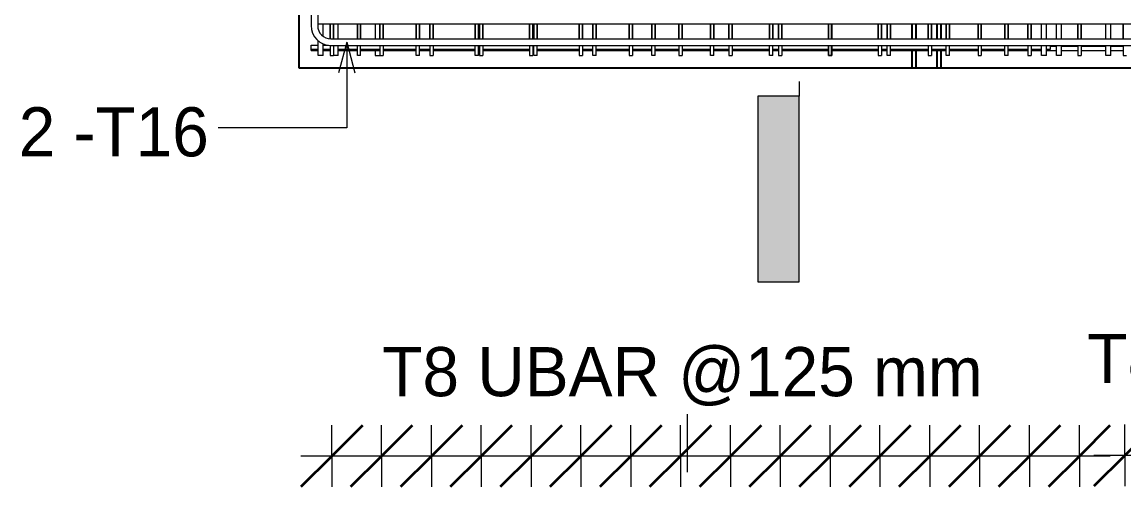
# Model space of a CAD drawing. Header units: millimetres. Extents: x 65464 to 98797, y 2255 to 31386.
# Drawn here: x 66213 to 68881, y 2255 to 3381 of the extents above; entities that cross this region are included whole.
import ezdxf

# ---------------------------------------------------------------- set-up
doc = ezdxf.new("R2010")
doc.units = ezdxf.units.MM
for name, color, linetype, lineweight in [('A-ANNO-DIMS', 211, 'Continuous', 9), ('A-ANNO-DIMS-50', 211, 'Continuous', 9), ('A-WALL', 113, 'Continuous', 25), ('G-ANNO-SYMB', 111, 'Continuous', 9), ('S-RBAR', 171, 'Continuous', 18), ('S-RBAR-IDEN', 171, 'Continuous', 9)]:
    doc.layers.add(name, color=color, linetype=linetype, lineweight=lineweight)
doc.styles.add('Arial_1', font='arial.ttf', dxfattribs={"height": 125})
doc.styles.add('Nirmala UI', font='Nirmala.ttf', dxfattribs={"height": 119.0625})
doc.dimstyles.new('Arc_Length_-_2_5mm_Arial_1', dxfattribs={"dimscale": 304.8, "dimtxt": 125.683673, "dimasz": 0.492126, "dimexe": 0.246063, "dimexo": 0.0625, "dimgap": 0.287073, "dimtad": 1, "dimdec": 4, "dimzin": 0, "dimdsep": 46, "dimtxsty": 'Nirmala UI', "dimblk1": 'OBLIQUE', "dimblk2": 'OBLIQUE', "dimsah": 1, "dimcen": 0.09, "dimdle": 0.246063, "dimazin": 0, "dimtfac": 1, "dimtdec": 4, "dimtix": 1, "dimtmove": 0, "dimatfit": 3, "dimfxl": 0.246063, "dimfxlon": 1, "dimtvp": 1, "dimtolj": 1, "dimtzin": 0, "dimarcsym": 2})
doc.dimstyles.new('Arc_Length_-_2_5mm_Arial_2', dxfattribs={"dimscale": 304.8, "dimtxt": 125.683673, "dimasz": 0.492126, "dimexe": 0.246063, "dimexo": 0.0625, "dimgap": 0.287073, "dimtad": 1, "dimdec": 4, "dimzin": 0, "dimdsep": 46, "dimtxsty": 'Arial_1', "dimblk1": 'OBLIQUE', "dimblk2": 'OBLIQUE', "dimsah": 1, "dimcen": 0.09, "dimdle": 0.246063, "dimazin": 0, "dimtfac": 1, "dimtdec": 4, "dimtix": 1, "dimtmove": 0, "dimatfit": 3, "dimfxl": 0.246063, "dimfxlon": 1, "dimtvp": 1, "dimtolj": 1, "dimtzin": 0, "dimarcsym": 2})

# ---------------------------------------------------------------- blocks, each defined once
blk = doc.blocks.new('Detail View - M_Section Tail - Filled Horizontal-14034-Elevation Front')
at = {"layer": 'G-ANNO-SYMB'}
blk.add_hatch(color=256, dxfattribs=at).paths.add_polyline_path([(66768.1, 4702.6), (66768.1, 4802.6), (66318.1, 4802.6), (66318.1, 4702.6)])
for p, q in [((66318.1, 4702.6), (66318.1, 4802.6)), ((66318.1, 4802.6), (66768.1, 4802.6)), ((66768.1, 4802.6), (66768.1, 4702.6)), ((66768.1, 4702.6), (66318.1, 4702.6))]:
    blk.add_line(p, q, dxfattribs=at)
blk = doc.blocks.new('DIMBLOCK73-Elevation Front')
at = {"layer": 'A-ANNO-DIMS-50', "lineweight": 35}
for p, q in [((68652.4, 2329.5), (68727.4, 2404.5)), ((68773, 2329.5), (68848, 2404.5)), ((68652.4, 2329.5), (68577.4, 2254.5)), ((68773, 2329.5), (68698, 2254.5))]:
    blk.add_line(p, q, dxfattribs=at)
at = {"layer": 'A-ANNO-DIMS-50'}
for p, q in [((68652.4, 2329.5), (68652.4, 2404.5)), ((68773, 2329.5), (68773, 2404.5)), ((68848, 2329.5), (68652.4, 2329.5)), ((68652.4, 2329.5), (68652.4, 2254.5)), ((68773, 2329.5), (68773, 2254.5))]:
    blk.add_line(p, q, dxfattribs=at)
blk = doc.blocks.new('_Oblique')
at = {"color": 0, "linetype": 'ByBlock', "lineweight": -2}
blk.add_line((-0.5, -0.5), (0.5, 0.5), dxfattribs=at)
blk = doc.blocks.new('DIMBLOCK74-Elevation Front')
at = {"layer": 'A-ANNO-DIMS-50', "lineweight": 35}
for p, q in [((68531.7, 2329.5), (68606.7, 2404.5)), ((68652.4, 2329.5), (68727.4, 2404.5)), ((68531.7, 2329.5), (68456.7, 2254.5)), ((68652.4, 2329.5), (68577.4, 2254.5))]:
    blk.add_line(p, q, dxfattribs=at)
at = {"layer": 'A-ANNO-DIMS-50'}
for p, q in [((68531.7, 2329.5), (68531.7, 2404.5)), ((68652.4, 2329.5), (68652.4, 2404.5)), ((68652.4, 2329.5), (68531.7, 2329.5)), ((68531.7, 2329.5), (68531.7, 2254.5)), ((68652.4, 2329.5), (68652.4, 2254.5))]:
    blk.add_line(p, q, dxfattribs=at)
blk = doc.blocks.new('DIMBLOCK75-Elevation Front')
at = {"layer": 'A-ANNO-DIMS-50', "lineweight": 35}
for p, q in [((68411, 2329.5), (68486, 2404.5)), ((68531.7, 2329.5), (68606.7, 2404.5)), ((68411, 2329.5), (68336, 2254.5)), ((68531.7, 2329.5), (68456.7, 2254.5))]:
    blk.add_line(p, q, dxfattribs=at)
at = {"layer": 'A-ANNO-DIMS-50'}
for p, q in [((68411, 2329.5), (68411, 2404.5)), ((68531.7, 2329.5), (68531.7, 2404.5)), ((68531.7, 2329.5), (68411, 2329.5)), ((68411, 2329.5), (68411, 2254.5)), ((68531.7, 2329.5), (68531.7, 2254.5))]:
    blk.add_line(p, q, dxfattribs=at)
blk = doc.blocks.new('DIMBLOCK76-Elevation Front')
at = {"layer": 'A-ANNO-DIMS-50', "lineweight": 35}
for p, q in [((68290.4, 2329.5), (68365.4, 2404.5)), ((68411, 2329.5), (68486, 2404.5)), ((68290.4, 2329.5), (68215.4, 2254.5)), ((68411, 2329.5), (68336, 2254.5))]:
    blk.add_line(p, q, dxfattribs=at)
at = {"layer": 'A-ANNO-DIMS-50'}
for p, q in [((68290.4, 2329.5), (68290.4, 2404.5)), ((68411, 2329.5), (68411, 2404.5)), ((68411, 2329.5), (68290.4, 2329.5)), ((68290.4, 2329.5), (68290.4, 2254.5)), ((68411, 2329.5), (68411, 2254.5))]:
    blk.add_line(p, q, dxfattribs=at)
blk = doc.blocks.new('DIMBLOCK77-Elevation Front')
at = {"layer": 'A-ANNO-DIMS-50', "lineweight": 35}
for p, q in [((68169.7, 2329.5), (68244.7, 2404.5)), ((68290.4, 2329.5), (68365.4, 2404.5)), ((68169.7, 2329.5), (68094.7, 2254.5)), ((68290.4, 2329.5), (68215.4, 2254.5))]:
    blk.add_line(p, q, dxfattribs=at)
at = {"layer": 'A-ANNO-DIMS-50'}
for p, q in [((68169.7, 2329.5), (68169.7, 2404.5)), ((68290.4, 2329.5), (68290.4, 2404.5)), ((68290.4, 2329.5), (68169.7, 2329.5)), ((68169.7, 2329.5), (68169.7, 2254.5)), ((68290.4, 2329.5), (68290.4, 2254.5))]:
    blk.add_line(p, q, dxfattribs=at)
blk = doc.blocks.new('DIMBLOCK78-Elevation Front')
at = {"layer": 'A-ANNO-DIMS-50', "lineweight": 35}
for p, q in [((68049, 2329.5), (68124, 2404.5)), ((68169.7, 2329.5), (68244.7, 2404.5)), ((68049, 2329.5), (67974, 2254.5)), ((68169.7, 2329.5), (68094.7, 2254.5))]:
    blk.add_line(p, q, dxfattribs=at)
at = {"layer": 'A-ANNO-DIMS-50'}
for p, q in [((68049, 2329.5), (68049, 2404.5)), ((68169.7, 2329.5), (68169.7, 2404.5)), ((68169.7, 2329.5), (68049, 2329.5)), ((68049, 2329.5), (68049, 2254.5)), ((68169.7, 2329.5), (68169.7, 2254.5))]:
    blk.add_line(p, q, dxfattribs=at)
blk = doc.blocks.new('DIMBLOCK79-Elevation Front')
at = {"layer": 'A-ANNO-DIMS-50', "lineweight": 35}
for p, q in [((67928.4, 2329.5), (68003.4, 2404.5)), ((68049, 2329.5), (68124, 2404.5)), ((67928.4, 2329.5), (67853.4, 2254.5)), ((68049, 2329.5), (67974, 2254.5))]:
    blk.add_line(p, q, dxfattribs=at)
at = {"layer": 'A-ANNO-DIMS-50'}
for p, q in [((67928.4, 2329.5), (67928.4, 2404.5)), ((68049, 2329.5), (68049, 2404.5)), ((68049, 2329.5), (67928.4, 2329.5)), ((67928.4, 2329.5), (67928.4, 2254.5)), ((68049, 2329.5), (68049, 2254.5))]:
    blk.add_line(p, q, dxfattribs=at)
blk = doc.blocks.new('DIMBLOCK80-Elevation Front')
at = {"layer": 'A-ANNO-DIMS-50', "lineweight": 35}
for p, q in [((67807.7, 2329.5), (67882.7, 2404.5)), ((67928.4, 2329.5), (68003.4, 2404.5)), ((67807.7, 2329.5), (67732.7, 2254.5)), ((67928.4, 2329.5), (67853.4, 2254.5))]:
    blk.add_line(p, q, dxfattribs=at)
at = {"layer": 'A-ANNO-DIMS-50'}
for p, q in [((67807.7, 2329.5), (67807.7, 2404.5)), ((67928.4, 2329.5), (67928.4, 2404.5)), ((67928.4, 2329.5), (67807.7, 2329.5)), ((67807.7, 2329.5), (67807.7, 2254.5)), ((67928.4, 2329.5), (67928.4, 2254.5))]:
    blk.add_line(p, q, dxfattribs=at)
blk = doc.blocks.new('DIMBLOCK81-Elevation Front')
at = {"layer": 'A-ANNO-DIMS-50', "lineweight": 35}
for p, q in [((67687, 2329.5), (67762, 2404.5)), ((67807.7, 2329.5), (67882.7, 2404.5)), ((67687, 2329.5), (67612, 2254.5)), ((67807.7, 2329.5), (67732.7, 2254.5))]:
    blk.add_line(p, q, dxfattribs=at)
at = {"layer": 'A-ANNO-DIMS-50'}
for p, q in [((67687, 2329.5), (67687, 2404.5)), ((67807.7, 2329.5), (67807.7, 2404.5)), ((67807.7, 2329.5), (67687, 2329.5)), ((67687, 2329.5), (67687, 2254.5)), ((67807.7, 2329.5), (67807.7, 2254.5))]:
    blk.add_line(p, q, dxfattribs=at)
blk = doc.blocks.new('DIMBLOCK82-Elevation Front')
at = {"layer": 'A-ANNO-DIMS-50', "lineweight": 35}
for p, q in [((67566.4, 2329.5), (67641.4, 2404.5)), ((67687, 2329.5), (67762, 2404.5)), ((67566.4, 2329.5), (67491.4, 2254.5)), ((67687, 2329.5), (67612, 2254.5))]:
    blk.add_line(p, q, dxfattribs=at)
at = {"layer": 'A-ANNO-DIMS-50'}
for p, q in [((67566.4, 2329.5), (67566.4, 2404.5)), ((67687, 2329.5), (67687, 2404.5)), ((67687, 2329.5), (67566.4, 2329.5)), ((67566.4, 2329.5), (67566.4, 2254.5)), ((67687, 2329.5), (67687, 2254.5))]:
    blk.add_line(p, q, dxfattribs=at)
blk = doc.blocks.new('DIMBLOCK83-Elevation Front')
at = {"layer": 'A-ANNO-DIMS-50', "lineweight": 35}
for p, q in [((67445.7, 2329.5), (67520.7, 2404.5)), ((67566.4, 2329.5), (67641.4, 2404.5)), ((67445.7, 2329.5), (67370.7, 2254.5)), ((67566.4, 2329.5), (67491.4, 2254.5))]:
    blk.add_line(p, q, dxfattribs=at)
at = {"layer": 'A-ANNO-DIMS-50'}
for p, q in [((67445.7, 2329.5), (67445.7, 2404.5)), ((67566.4, 2329.5), (67566.4, 2404.5)), ((67566.4, 2329.5), (67445.7, 2329.5)), ((67445.7, 2329.5), (67445.7, 2254.5)), ((67566.4, 2329.5), (67566.4, 2254.5))]:
    blk.add_line(p, q, dxfattribs=at)
blk = doc.blocks.new('DIMBLOCK84-Elevation Front')
at = {"layer": 'A-ANNO-DIMS-50', "lineweight": 35}
for p, q in [((67325, 2329.5), (67400, 2404.5)), ((67445.7, 2329.5), (67520.7, 2404.5)), ((67325, 2329.5), (67250, 2254.5)), ((67445.7, 2329.5), (67370.7, 2254.5))]:
    blk.add_line(p, q, dxfattribs=at)
at = {"layer": 'A-ANNO-DIMS-50'}
for p, q in [((67325, 2329.5), (67325, 2404.5)), ((67445.7, 2329.5), (67445.7, 2404.5)), ((67445.7, 2329.5), (67325, 2329.5)), ((67325, 2329.5), (67325, 2254.5)), ((67445.7, 2329.5), (67445.7, 2254.5))]:
    blk.add_line(p, q, dxfattribs=at)
blk = doc.blocks.new('DIMBLOCK85-Elevation Front')
at = {"layer": 'A-ANNO-DIMS-50', "lineweight": 35}
for p, q in [((67204.4, 2329.5), (67279.4, 2404.5)), ((67325, 2329.5), (67400, 2404.5)), ((67204.4, 2329.5), (67129.4, 2254.5)), ((67325, 2329.5), (67250, 2254.5))]:
    blk.add_line(p, q, dxfattribs=at)
at = {"layer": 'A-ANNO-DIMS-50'}
for p, q in [((67204.4, 2329.5), (67204.4, 2404.5)), ((67325, 2329.5), (67325, 2404.5)), ((67325, 2329.5), (67204.4, 2329.5)), ((67204.4, 2329.5), (67204.4, 2254.5)), ((67325, 2329.5), (67325, 2254.5))]:
    blk.add_line(p, q, dxfattribs=at)
blk = doc.blocks.new('DIMBLOCK86-Elevation Front')
at = {"layer": 'A-ANNO-DIMS-50', "lineweight": 35}
for p, q in [((67083.7, 2329.5), (67158.7, 2404.5)), ((67204.4, 2329.5), (67279.4, 2404.5)), ((67083.7, 2329.5), (67008.7, 2254.5)), ((67204.4, 2329.5), (67129.4, 2254.5))]:
    blk.add_line(p, q, dxfattribs=at)
at = {"layer": 'A-ANNO-DIMS-50'}
for p, q in [((67083.7, 2329.5), (67083.7, 2404.5)), ((67204.4, 2329.5), (67204.4, 2404.5)), ((67204.4, 2329.5), (67083.7, 2329.5)), ((67083.7, 2329.5), (67083.7, 2254.5)), ((67204.4, 2329.5), (67204.4, 2254.5))]:
    blk.add_line(p, q, dxfattribs=at)
blk = doc.blocks.new('DIMBLOCK87-Elevation Front')
at = {"layer": 'A-ANNO-DIMS-50', "lineweight": 35}
for p, q in [((66963, 2329.5), (67038, 2404.5)), ((67083.7, 2329.5), (67158.7, 2404.5)), ((66963, 2329.5), (66888, 2254.5)), ((67083.7, 2329.5), (67008.7, 2254.5))]:
    blk.add_line(p, q, dxfattribs=at)
at = {"layer": 'A-ANNO-DIMS-50'}
for p, q in [((66963, 2329.5), (66963, 2404.5)), ((67083.7, 2329.5), (67083.7, 2404.5)), ((67083.7, 2329.5), (66888, 2329.5)), ((66963, 2329.5), (66963, 2254.5)), ((67083.7, 2329.5), (67083.7, 2254.5))]:
    blk.add_line(p, q, dxfattribs=at)
blk = doc.blocks.new('DIMBLOCK88-Elevation Front')
at = {"layer": 'A-ANNO-DIMS-50', "lineweight": 35}
for p, q in [((66963, 2329.5), (67038, 2404.5)), ((67083.7, 2329.5), (67158.7, 2404.5)), ((67204.4, 2329.5), (67279.4, 2404.5)), ((67325, 2329.5), (67400, 2404.5)), ((67445.7, 2329.5), (67520.7, 2404.5)), ((67566.4, 2329.5), (67641.4, 2404.5)), ((67687, 2329.5), (67762, 2404.5)), ((67807.7, 2329.5), (67882.7, 2404.5)), ((67928.4, 2329.5), (68003.4, 2404.5)), ((68049, 2329.5), (68124, 2404.5)), ((68169.7, 2329.5), (68244.7, 2404.5)), ((68290.4, 2329.5), (68365.4, 2404.5)), ((68411, 2329.5), (68486, 2404.5)), ((68531.7, 2329.5), (68606.7, 2404.5)), ((68652.4, 2329.5), (68727.4, 2404.5)), ((68773, 2329.5), (68848, 2404.5)), ((66963, 2329.5), (66888, 2254.5)), ((67083.7, 2329.5), (67008.7, 2254.5)), ((67204.4, 2329.5), (67129.4, 2254.5)), ((67325, 2329.5), (67250, 2254.5)), ((67445.7, 2329.5), (67370.7, 2254.5)), ((67566.4, 2329.5), (67491.4, 2254.5)), ((67687, 2329.5), (67612, 2254.5)), ((67807.7, 2329.5), (67732.7, 2254.5)), ((67928.4, 2329.5), (67853.4, 2254.5)), ((68049, 2329.5), (67974, 2254.5)), ((68169.7, 2329.5), (68094.7, 2254.5)), ((68290.4, 2329.5), (68215.4, 2254.5)), ((68411, 2329.5), (68336, 2254.5)), ((68531.7, 2329.5), (68456.7, 2254.5)), ((68652.4, 2329.5), (68577.4, 2254.5)), ((68773, 2329.5), (68698, 2254.5))]:
    blk.add_line(p, q, dxfattribs=at)
at = {"layer": 'A-ANNO-DIMS-50'}
for p, q in [((66963, 2329.5), (66963, 2404.5)), ((67083.7, 2329.5), (67083.7, 2404.5)), ((67204.4, 2329.5), (67204.4, 2404.5)), ((67325, 2329.5), (67325, 2404.5)), ((67445.7, 2329.5), (67445.7, 2404.5)), ((67566.4, 2329.5), (67566.4, 2404.5)), ((67687, 2329.5), (67687, 2404.5)), ((67807.7, 2329.5), (67807.7, 2404.5)), ((67928.4, 2329.5), (67928.4, 2404.5)), ((68049, 2329.5), (68049, 2404.5)), ((68169.7, 2329.5), (68169.7, 2404.5)), ((68290.4, 2329.5), (68290.4, 2404.5)), ((68411, 2329.5), (68411, 2404.5)), ((68531.7, 2329.5), (68531.7, 2404.5)), ((68652.4, 2329.5), (68652.4, 2404.5)), ((68773, 2329.5), (68773, 2404.5)), ((68848, 2329.5), (66888, 2329.5)), ((67083.7, 2329.5), (66888, 2329.5)), ((66963, 2329.5), (66963, 2254.5)), ((67204.4, 2329.5), (67083.7, 2329.5)), ((67083.7, 2329.5), (67083.7, 2254.5)), ((67325, 2329.5), (67204.4, 2329.5)), ((67204.4, 2329.5), (67204.4, 2254.5)), ((67445.7, 2329.5), (67325, 2329.5)), ((67325, 2329.5), (67325, 2254.5)), ((67566.4, 2329.5), (67445.7, 2329.5)), ((67445.7, 2329.5), (67445.7, 2254.5)), ((67687, 2329.5), (67566.4, 2329.5)), ((67566.4, 2329.5), (67566.4, 2254.5)), ((67807.7, 2329.5), (67687, 2329.5)), ((67687, 2329.5), (67687, 2254.5)), ((67928.4, 2329.5), (67807.7, 2329.5)), ((67807.7, 2329.5), (67807.7, 2254.5)), ((68049, 2329.5), (67928.4, 2329.5)), ((67928.4, 2329.5), (67928.4, 2254.5)), ((68169.7, 2329.5), (68049, 2329.5)), ((68049, 2329.5), (68049, 2254.5)), ((68290.4, 2329.5), (68169.7, 2329.5)), ((68169.7, 2329.5), (68169.7, 2254.5)), ((68411, 2329.5), (68290.4, 2329.5)), ((68290.4, 2329.5), (68290.4, 2254.5)), ((68531.7, 2329.5), (68411, 2329.5)), ((68411, 2329.5), (68411, 2254.5)), ((68652.4, 2329.5), (68531.7, 2329.5)), ((68531.7, 2329.5), (68531.7, 2254.5)), ((68848, 2329.5), (68652.4, 2329.5)), ((68652.4, 2329.5), (68652.4, 2254.5)), ((68773, 2329.5), (68773, 2254.5))]:
    blk.add_line(p, q, dxfattribs=at)
blk = doc.blocks.new('_None')
blk = doc.blocks.new('DIMBLOCK98-Elevation Front')
at = {"layer": 'A-ANNO-DIMS-50', "lineweight": 35}
for p, q in [((68883, 2331.1), (68958, 2406.1)), ((69001.1, 2331.1), (69076.1, 2406.1)), ((68883, 2331.1), (68808, 2256.1)), ((69001.1, 2331.1), (68926.1, 2256.1))]:
    blk.add_line(p, q, dxfattribs=at)
at = {"layer": 'A-ANNO-DIMS-50'}
for p, q in [((68883, 2331.1), (68883, 2406.1)), ((69001.1, 2331.1), (69001.1, 2406.1)), ((69001.1, 2331.1), (68808, 2331.1)), ((68883, 2331.1), (68883, 2256.1)), ((69001.1, 2331.1), (69001.1, 2256.1))]:
    blk.add_line(p, q, dxfattribs=at)
blk = doc.blocks.new('DIMBLOCK99-Elevation Front')
at = {"layer": 'A-ANNO-DIMS-50', "lineweight": 35}
for p, q in [((68883, 2331.1), (68958, 2406.1)), ((69001.1, 2331.1), (69076.1, 2406.1)), ((69119.1, 2331.1), (69194.1, 2406.1)), ((69237.1, 2331.1), (69312.1, 2406.1)), ((69355.2, 2331.1), (69430.2, 2406.1)), ((69473.2, 2331.1), (69548.2, 2406.1)), ((69591.2, 2331.1), (69666.2, 2406.1)), ((69709.2, 2331.1), (69784.2, 2406.1)), ((69827.3, 2331.1), (69902.3, 2406.1)), ((69945.3, 2331.1), (70020.3, 2406.1)), ((70063.3, 2331.1), (70138.3, 2406.1)), ((68883, 2331.1), (68808, 2256.1)), ((69001.1, 2331.1), (68926.1, 2256.1)), ((69119.1, 2331.1), (69044.1, 2256.1)), ((69237.1, 2331.1), (69162.1, 2256.1)), ((69355.2, 2331.1), (69280.2, 2256.1)), ((69473.2, 2331.1), (69398.2, 2256.1)), ((69591.2, 2331.1), (69516.2, 2256.1)), ((69709.2, 2331.1), (69634.2, 2256.1)), ((69827.3, 2331.1), (69752.3, 2256.1)), ((69945.3, 2331.1), (69870.3, 2256.1)), ((70063.3, 2331.1), (69988.3, 2256.1))]:
    blk.add_line(p, q, dxfattribs=at)
at = {"layer": 'A-ANNO-DIMS-50'}
for p, q in [((68883, 2331.1), (68883, 2406.1)), ((69001.1, 2331.1), (69001.1, 2406.1)), ((69119.1, 2331.1), (69119.1, 2406.1)), ((69237.1, 2331.1), (69237.1, 2406.1)), ((69355.2, 2331.1), (69355.2, 2406.1)), ((69473.2, 2331.1), (69473.2, 2406.1)), ((69591.2, 2331.1), (69591.2, 2406.1)), ((69709.2, 2331.1), (69709.2, 2406.1)), ((69827.3, 2331.1), (69827.3, 2406.1)), ((69945.3, 2331.1), (69945.3, 2406.1)), ((70063.3, 2331.1), (70063.3, 2406.1)), ((70138.3, 2331.1), (68808, 2331.1)), ((69001.1, 2331.1), (68808, 2331.1)), ((68883, 2331.1), (68883, 2256.1)), ((69119.1, 2331.1), (69001.1, 2331.1)), ((69001.1, 2331.1), (69001.1, 2256.1)), ((69237.1, 2331.1), (69119.1, 2331.1)), ((69119.1, 2331.1), (69119.1, 2256.1)), ((69355.2, 2331.1), (69237.1, 2331.1)), ((69237.1, 2331.1), (69237.1, 2256.1)), ((69473.2, 2331.1), (69355.2, 2331.1)), ((69355.2, 2331.1), (69355.2, 2256.1)), ((69591.2, 2331.1), (69473.2, 2331.1)), ((69473.2, 2331.1), (69473.2, 2256.1)), ((69709.2, 2331.1), (69591.2, 2331.1)), ((69591.2, 2331.1), (69591.2, 2256.1)), ((69827.3, 2331.1), (69709.2, 2331.1)), ((69709.2, 2331.1), (69709.2, 2256.1)), ((69945.3, 2331.1), (69827.3, 2331.1)), ((69827.3, 2331.1), (69827.3, 2256.1)), ((70138.3, 2331.1), (69945.3, 2331.1)), ((69945.3, 2331.1), (69945.3, 2256.1)), ((70063.3, 2331.1), (70063.3, 2256.1))]:
    blk.add_line(p, q, dxfattribs=at)

msp = doc.modelspace()

# ---------------------------------------------------------------- linework, layer by layer
at = {"layer": 'A-WALL'}
for p, q in [((66883.04259, 6199.75), (66883.04259, 3269.75)), ((68368.04259, 3340), (68368.04259, 3376.68772)), ((68378.04259, 3340), (68378.04259, 3376.68772)), ((68428.04259, 3376.68772), (68428.04259, 3340)), ((68438.04259, 3376.68772), (68438.04259, 3340)), ((68368.04259, 3269.75), (68368.04259, 3312)), ((68378.04259, 3269.75), (68378.04259, 3312)), ((68428.04259, 3312), (68428.04259, 3269.75)), ((68438.04259, 3312), (68438.04259, 3269.75)), ((66883.04259, 3269.75), (70643.04259, 3269.75))]:
    msp.add_line(p, q, dxfattribs=at)
at = {"layer": 'G-ANNO-SYMB'}
msp.add_line((68094.5361, 3236.47565), (68094.5361, 3201.04089), dxfattribs=at)
at = {"layer": 'S-RBAR'}
for p, q in [((66913.04259, 4101.72075), (66913.04259, 3372)), ((66929.04259, 4101.72075), (66929.04259, 3372)), ((66929.04259, 3376.68772), (70597.04259, 3376.68772)), ((66930.25559, 3363.42174), (66930.25559, 3376.68772)), ((66942.25559, 3346.42573), (66942.25559, 3376.68772)), ((66959.04259, 3340.2633), (66959.04259, 3376.68772)), ((66959.04259, 3376.68772), (66959.04259, 3340.2633)), ((66967.04259, 3340), (66967.04259, 3376.68772)), ((66967.04259, 3376.68772), (66967.04259, 3340)), ((66978.50559, 3340), (66978.50559, 3376.68772)), ((67025.04742, 3340), (67025.04742, 3376.68772)), ((67025.04742, 3376.68772), (67025.04742, 3340)), ((67033.04742, 3340), (67033.04742, 3376.68772)), ((67033.04742, 3376.68772), (67033.04742, 3340)), ((67068.04259, 3376.68772), (67068.04259, 3340)), ((67079.70925, 3340), (67079.70925, 3376.68772)), ((67079.70925, 3376.68772), (67079.70925, 3340)), ((67087.70925, 3340), (67087.70925, 3376.68772)), ((67087.70925, 3376.68772), (67087.70925, 3340)), ((67167.59048, 3340), (67167.59048, 3376.68772)), ((67167.59048, 3376.68772), (67167.59048, 3340)), ((67175.59048, 3340), (67175.59048, 3376.68772)), ((67175.59048, 3376.68772), (67175.59048, 3340)), ((67200.37592, 3340), (67200.37592, 3376.68772)), ((67200.37592, 3376.68772), (67200.37592, 3340)), ((67208.37592, 3340), (67208.37592, 3376.68772)), ((67208.37592, 3376.68772), (67208.37592, 3340)), ((67310.13353, 3340), (67310.13353, 3376.68772)), ((67310.13353, 3376.68772), (67310.13353, 3340)), ((67318.13353, 3340), (67318.13353, 3376.68772)), ((67318.13353, 3376.68772), (67318.13353, 3340)), ((67321.04259, 3340), (67321.04259, 3376.68772)), ((67321.04259, 3376.68772), (67321.04259, 3340)), ((67329.04259, 3340), (67329.04259, 3376.68772)), ((67329.04259, 3376.68772), (67329.04259, 3340)), ((67441.70925, 3340), (67441.70925, 3376.68772)), ((67441.70925, 3376.68772), (67441.70925, 3340)), ((67449.70925, 3340), (67449.70925, 3376.68772)), ((67449.70925, 3376.68772), (67449.70925, 3340)), ((67452.67659, 3340), (67452.67659, 3376.68772)), ((67452.67659, 3376.68772), (67452.67659, 3340)), ((67460.67659, 3340), (67460.67659, 3376.68772)), ((67460.67659, 3376.68772), (67460.67659, 3340)), ((67562.37592, 3340), (67562.37592, 3376.68772)), ((67562.37592, 3376.68772), (67562.37592, 3340)), ((67570.37592, 3340), (67570.37592, 3376.68772)), ((67570.37592, 3376.68772), (67570.37592, 3340)), ((67595.21964, 3340), (67595.21964, 3376.68772)), ((67595.21964, 3376.68772), (67595.21964, 3340)), ((67603.21964, 3340), (67603.21964, 3376.68772)), ((67603.21964, 3376.68772), (67603.21964, 3340)), ((67683.04259, 3340), (67683.04259, 3376.68772)), ((67683.04259, 3376.68772), (67683.04259, 3340)), ((67691.04259, 3340), (67691.04259, 3376.68772)), ((67691.04259, 3376.68772), (67691.04259, 3340)), ((67737.76269, 3340), (67737.76269, 3376.68772)), ((67737.76269, 3376.68772), (67737.76269, 3340)), ((67745.76269, 3340), (67745.76269, 3376.68772)), ((67745.76269, 3376.68772), (67745.76269, 3340)), ((67803.70925, 3340), (67803.70925, 3376.68772)), ((67803.70925, 3376.68772), (67803.70925, 3340)), ((67811.70925, 3340), (67811.70925, 3376.68772)), ((67811.70925, 3376.68772), (67811.70925, 3340)), ((67880.30575, 3340), (67880.30575, 3376.68772)), ((67880.30575, 3376.68772), (67880.30575, 3340)), ((67888.30575, 3340), (67888.30575, 3376.68772)), ((67888.30575, 3376.68772), (67888.30575, 3340)), ((67924.37592, 3340), (67924.37592, 3376.68772)), ((67924.37592, 3376.68772), (67924.37592, 3340)), ((67932.37592, 3340), (67932.37592, 3376.68772)), ((67932.37592, 3376.68772), (67932.37592, 3340)), ((68022.8488, 3340), (68022.8488, 3376.68772)), ((68022.8488, 3376.68772), (68022.8488, 3340)), ((68030.8488, 3340), (68030.8488, 3376.68772)), ((68030.8488, 3376.68772), (68030.8488, 3340)), ((68045.04259, 3340), (68045.04259, 3376.68772)), ((68045.04259, 3376.68772), (68045.04259, 3340)), ((68053.04259, 3340), (68053.04259, 3376.68772)), ((68053.04259, 3376.68772), (68053.04259, 3340)), ((68165.39185, 3340), (68165.39185, 3376.68772)), ((68165.39185, 3376.68772), (68165.39185, 3340)), ((68165.70925, 3340), (68165.70925, 3376.68772)), ((68165.70925, 3376.68772), (68165.70925, 3340)), ((68173.39185, 3340), (68173.39185, 3376.68772)), ((68173.39185, 3376.68772), (68173.39185, 3340)), ((68173.70925, 3340), (68173.70925, 3376.68772)), ((68173.70925, 3376.68772), (68173.70925, 3340)), ((68286.37592, 3340), (68286.37592, 3376.68772)), ((68286.37592, 3376.68772), (68286.37592, 3340)), ((68294.37592, 3340), (68294.37592, 3376.68772)), ((68294.37592, 3376.68772), (68294.37592, 3340)), ((68307.93491, 3340), (68307.93491, 3376.68772)), ((68307.93491, 3376.68772), (68307.93491, 3340)), ((68315.93491, 3340), (68315.93491, 3376.68772)), ((68315.93491, 3376.68772), (68315.93491, 3340)), ((68407.04259, 3340), (68407.04259, 3376.68772)), ((68407.04259, 3376.68772), (68407.04259, 3340)), ((68415.04259, 3340), (68415.04259, 3376.68772)), ((68415.04259, 3376.68772), (68415.04259, 3340)), ((68450.47796, 3340), (68450.47796, 3376.68772)), ((68450.47796, 3376.68772), (68450.47796, 3340)), ((68458.47796, 3340), (68458.47796, 3376.68772)), ((68458.47796, 3376.68772), (68458.47796, 3340)), ((68527.70925, 3340), (68527.70925, 3376.68772)), ((68527.70925, 3376.68772), (68527.70925, 3340)), ((68535.70925, 3340), (68535.70925, 3376.68772)), ((68535.70925, 3376.68772), (68535.70925, 3340)), ((68593.02102, 3340), (68593.02102, 3376.68772)), ((68593.02102, 3376.68772), (68593.02102, 3340)), ((68601.02102, 3340), (68601.02102, 3376.68772)), ((68601.02102, 3376.68772), (68601.02102, 3340)), ((68648.37592, 3340), (68648.37592, 3376.68772)), ((68648.37592, 3376.68772), (68648.37592, 3340)), ((68656.37592, 3340), (68656.37592, 3376.68772)), ((68656.37592, 3376.68772), (68656.37592, 3340)), ((68681.32958, 3340), (68681.32958, 3376.68772)), ((68693.32958, 3340), (68693.32958, 3376.68772)), ((68717.57958, 3340), (68717.57958, 3376.68772)), ((68729.57958, 3340), (68729.57958, 3376.68772)), ((68769.04259, 3340), (68769.04259, 3376.68772)), ((68769.04259, 3376.68772), (68769.04259, 3340)), ((68777.04259, 3340), (68777.04259, 3376.68772)), ((68777.04259, 3376.68772), (68777.04259, 3340)), ((68837.04259, 3340), (68837.04259, 3376.68772)), ((68849.04259, 3340), (68849.04259, 3376.68772)), ((68879.04259, 3340), (68879.04259, 3376.68772)), ((68879.04259, 3376.68772), (68879.04259, 3340)), ((66930.25559, 3299.75), (66930.25559, 3335.63863)), ((66961.04259, 3340), (70565.04259, 3340)), ((66913.04259, 3324.75), (66930.25559, 3324.75)), ((66913.04259, 3314.75), (66913.04259, 3324.75)), ((66913.04259, 3314.75), (66930.25559, 3314.75)), ((66913.04259, 3312), (66913.04259, 3314.75)), ((66913.04259, 3312), (66930.25559, 3312)), ((66942.25559, 3299.75), (66942.25559, 3328.27148)), ((66942.25559, 3324.75), (66955.34577, 3324.75)), ((66942.25559, 3314.75), (66959.04259, 3314.75)), ((66942.25559, 3312), (66959.04259, 3312)), ((66959.04259, 3324.2633), (66959.04259, 3299.75)), ((66961.04259, 3324), (70565.04259, 3324)), ((66967.04259, 3324), (66967.04259, 3299.75)), ((66978.50559, 3299.75), (66978.50559, 3324)), ((66978.50559, 3314.75), (67025.04742, 3314.75)), ((66978.50559, 3312), (67025.04742, 3312)), ((67025.04742, 3299.75), (67025.04742, 3324)), ((67033.04742, 3299.75), (67033.04742, 3324)), ((67033.04742, 3314.75), (67079.70925, 3314.75)), ((67033.04742, 3312), (67079.70925, 3312)), ((67068.04259, 3312), (67068.04259, 3299.75)), ((67079.70925, 3324), (67079.70925, 3299.75)), ((67087.70925, 3324), (67087.70925, 3299.75)), ((67087.70925, 3314.75), (67167.59048, 3314.75)), ((67087.70925, 3312), (67167.59048, 3312)), ((67167.59048, 3299.75), (67167.59048, 3324)), ((67175.59048, 3299.75), (67175.59048, 3324)), ((67175.59048, 3314.75), (67200.37592, 3314.75)), ((67175.59048, 3312), (67200.37592, 3312)), ((67200.37592, 3324), (67200.37592, 3299.75)), ((67208.37592, 3324), (67208.37592, 3299.75)), ((67208.37592, 3314.75), (67310.13353, 3314.75)), ((67208.37592, 3312), (67310.13353, 3312)), ((67310.13353, 3299.75), (67310.13353, 3324)), ((67318.13353, 3299.75), (67318.13353, 3324)), ((67318.13353, 3314.75), (67321.04259, 3314.75)), ((67318.13353, 3312), (67321.04259, 3312)), ((67321.04259, 3324), (67321.04259, 3299.75)), ((67329.04259, 3324), (67329.04259, 3299.75)), ((67329.04259, 3314.75), (67441.70925, 3314.75)), ((67329.04259, 3312), (67441.70925, 3312)), ((67441.70925, 3324), (67441.70925, 3299.75)), ((67449.70925, 3324), (67449.70925, 3299.75)), ((67449.70925, 3314.75), (67452.67659, 3314.75)), ((67449.70925, 3312), (67452.67659, 3312)), ((67452.67659, 3299.75), (67452.67659, 3324)), ((67460.67659, 3299.75), (67460.67659, 3324)), ((67460.67659, 3314.75), (67562.37592, 3314.75)), ((67460.67659, 3312), (67562.37592, 3312)), ((67562.37592, 3324), (67562.37592, 3299.75)), ((67570.37592, 3324), (67570.37592, 3299.75)), ((67570.37592, 3314.75), (67595.21964, 3314.75)), ((67570.37592, 3312), (67595.21964, 3312)), ((67595.21964, 3299.75), (67595.21964, 3324)), ((67603.21964, 3299.75), (67603.21964, 3324)), ((67603.21964, 3314.75), (67683.04259, 3314.75)), ((67603.21964, 3312), (67683.04259, 3312)), ((67683.04259, 3324), (67683.04259, 3299.75)), ((67691.04259, 3324), (67691.04259, 3299.75)), ((67691.04259, 3314.75), (67737.76269, 3314.75)), ((67691.04259, 3312), (67737.76269, 3312)), ((67737.76269, 3299.75), (67737.76269, 3324)), ((67745.76269, 3299.75), (67745.76269, 3324)), ((67745.76269, 3314.75), (67803.70925, 3314.75)), ((67745.76269, 3312), (67803.70925, 3312)), ((67803.70925, 3324), (67803.70925, 3299.75)), ((67811.70925, 3324), (67811.70925, 3299.75)), ((67811.70925, 3314.75), (67879.946, 3314.75)), ((67811.70925, 3312), (67879.946, 3312)), ((67880.30575, 3299.75), (67880.30575, 3324)), ((67888.30575, 3299.75), (67888.30575, 3324)), ((67888.30575, 3314.75), (67923.97331, 3314.75)), ((67888.30575, 3312), (67923.97331, 3312)), ((67924.37592, 3324), (67924.37592, 3299.75)), ((67932.37592, 3324), (67932.37592, 3299.75)), ((67932.37592, 3314.75), (68022.8488, 3314.75)), ((67932.37592, 3312), (68022.8488, 3312)), ((68022.8488, 3299.75), (68022.8488, 3324)), ((68030.8488, 3299.75), (68030.8488, 3324)), ((68030.8488, 3314.75), (68045.04259, 3314.75)), ((68030.8488, 3312), (68045.04259, 3312)), ((68045.04259, 3324), (68045.04259, 3299.75)), ((68053.04259, 3324), (68053.04259, 3299.75)), ((68053.04259, 3314.75), (68165.39185, 3314.75)), ((68053.04259, 3312), (68165.39185, 3312)), ((68165.39185, 3299.75), (68165.39185, 3324)), ((68165.70925, 3324), (68165.70925, 3299.75)), ((68173.39185, 3299.75), (68173.39185, 3324)), ((68173.70925, 3324), (68173.70925, 3299.75)), ((68173.70925, 3314.75), (68286.37592, 3314.75)), ((68173.70925, 3312), (68286.37592, 3312)), ((68286.37592, 3324), (68286.37592, 3299.75)), ((68294.37592, 3324), (68294.37592, 3299.75)), ((68294.37592, 3314.75), (68307.93491, 3314.75)), ((68294.37592, 3312), (68307.93491, 3312)), ((68307.93491, 3299.75), (68307.93491, 3324)), ((68315.93491, 3299.75), (68315.93491, 3324)), ((68315.93491, 3314.75), (68407.04259, 3314.75)), ((68315.93491, 3312), (68407.04259, 3312)), ((68407.04259, 3324), (68407.04259, 3299.75)), ((68415.04259, 3324), (68415.04259, 3299.75)), ((68415.04259, 3314.75), (68450.47796, 3314.75)), ((68415.04259, 3312), (68450.47796, 3312)), ((68450.47796, 3299.75), (68450.47796, 3324)), ((68458.47796, 3299.75), (68458.47796, 3324)), ((68458.47796, 3314.75), (68527.70925, 3314.75)), ((68458.47796, 3312), (68527.70925, 3312)), ((68527.70925, 3324), (68527.70925, 3299.75)), ((68535.70925, 3324), (68535.70925, 3299.75)), ((68535.70925, 3314.75), (68593.02102, 3314.75)), ((68535.70925, 3312), (68593.02102, 3312)), ((68593.02102, 3299.75), (68593.02102, 3324)), ((68601.02102, 3299.75), (68601.02102, 3324)), ((68601.02102, 3314.75), (68648.37592, 3314.75)), ((68601.02102, 3312), (68648.37592, 3312)), ((68648.37592, 3324), (68648.37592, 3299.75)), ((68656.37592, 3324), (68656.37592, 3299.75)), ((68656.37592, 3314.75), (68681.32958, 3314.75)), ((68656.37592, 3312), (68681.32958, 3312)), ((68681.32958, 3299.75), (68681.32958, 3324)), ((68693.32958, 3299.75), (68693.32958, 3324)), ((68693.32958, 3314.75), (68703.04259, 3314.75)), ((68693.32958, 3312), (68717.57958, 3312)), ((68703.04259, 3314.75), (68703.04259, 3324)), ((68703.04259, 3322), (68717.57958, 3322)), ((68717.57958, 3299.75), (68717.57958, 3324)), ((68729.57958, 3299.75), (68729.57958, 3324)), ((68729.57958, 3322), (68769.04259, 3322)), ((68729.57958, 3312), (68769.04259, 3312)), ((68769.04259, 3324), (68769.04259, 3299.75)), ((68777.04259, 3324), (68777.04259, 3299.75)), ((68777.04259, 3322), (68837.04259, 3322)), ((68777.04259, 3312), (68837.04259, 3312)), ((68837.04259, 3299.75), (68837.04259, 3324)), ((68849.04259, 3299.75), (68849.04259, 3324)), ((68849.04259, 3322), (68879.04259, 3322)), ((68849.04259, 3312), (68879.04259, 3312)), ((68879.04259, 3324), (68879.04259, 3299.75)), ((66942.25559, 3299.75), (66930.25559, 3299.75)), ((66959.04259, 3299.75), (66967.04259, 3299.75)), ((66978.50559, 3299.75), (66967.04259, 3299.75)), ((67033.04742, 3299.75), (67025.04742, 3299.75)), ((67068.04259, 3299.75), (67079.70925, 3299.75)), ((67079.70925, 3299.75), (67087.70925, 3299.75)), ((67175.59048, 3299.75), (67167.59048, 3299.75)), ((67200.37592, 3299.75), (67208.37592, 3299.75)), ((67318.13353, 3299.75), (67310.13353, 3299.75)), ((67321.04259, 3299.75), (67329.04259, 3299.75)), ((67441.70925, 3299.75), (67449.70925, 3299.75)), ((67460.67659, 3299.75), (67452.67659, 3299.75)), ((67562.37592, 3299.75), (67570.37592, 3299.75)), ((67603.21964, 3299.75), (67595.21964, 3299.75)), ((67683.04259, 3299.75), (67691.04259, 3299.75)), ((67745.76269, 3299.75), (67737.76269, 3299.75)), ((67803.70925, 3299.75), (67811.70925, 3299.75)), ((67888.30575, 3299.75), (67880.30575, 3299.75)), ((67924.37592, 3299.75), (67932.37592, 3299.75)), ((68030.8488, 3299.75), (68022.8488, 3299.75)), ((68045.04259, 3299.75), (68053.04259, 3299.75)), ((68173.39185, 3299.75), (68165.39185, 3299.75)), ((68165.70925, 3299.75), (68173.70925, 3299.75)), ((68286.37592, 3299.75), (68294.37592, 3299.75)), ((68315.93491, 3299.75), (68307.93491, 3299.75)), ((68407.04259, 3299.75), (68415.04259, 3299.75)), ((68458.47796, 3299.75), (68450.47796, 3299.75)), ((68527.70925, 3299.75), (68535.70925, 3299.75)), ((68601.02102, 3299.75), (68593.02102, 3299.75)), ((68648.37592, 3299.75), (68656.37592, 3299.75)), ((68693.32958, 3299.75), (68681.32958, 3299.75)), ((68729.57958, 3299.75), (68717.57958, 3299.75)), ((68769.04259, 3299.75), (68777.04259, 3299.75)), ((68849.04259, 3299.75), (68837.04259, 3299.75)), ((68879.04259, 3299.75), (68887.04259, 3299.75))]:
    msp.add_line(p, q, dxfattribs=at)
for radius in [48, 32]:
    msp.add_arc((66961.04259, 3372), radius, 180, 270, dxfattribs=at)
at = {"layer": 'S-RBAR-IDEN'}
for p, q in [((66999.24844, 3332.2331), (66979.15225, 3257.2331)), ((66999.24844, 3332.2331), (67019.34463, 3257.2331)), ((66999.24844, 3332.2331), (66999.24844, 3124.65043)), ((66999.24844, 3124.65043), (66688.29431, 3124.65043)), ((67824.74236, 2290.14192), (67824.74236, 2431.25496))]:
    msp.add_line(p, q, dxfattribs=at)

# ---------------------------------------------------------------- block references
at = {"layer": 'G-ANNO-SYMB', "extrusion": (0, 0, -1), "rotation": 90.00000000000077}
msp.add_blockref('Detail View - M_Section Tail - Filled Horizontal-14034-Elevation Front', (-63291.9305, -63567.05582), dxfattribs=at)

# ---------------------------------------------------------------- texts
at = {"layer": 'S-RBAR-IDEN', "char_height": 119.0625, "attachment_point": 1, "style": 'Nirmala UI'}
for s, insert, width in [('2 -T16', (66205.29431, 3174.31189), 581.2234375), ('T8 UBAR @125 mm', (68792.10535, 2625.43661), 1787.763125), ('T8 UBAR @125 mm', (67085.49236, 2593.41642), 1787.763125)]:
    msp.add_mtext(s, dxfattribs=dict(at, insert=insert, width=width))

# ---------------------------------------------------------------- dimensions: what is measured, and where the dimension line sits
at = {"layer": 'A-ANNO-DIMS'}
for base, p1, p2, text, dimstyle, override, picture, middle in [((66963.04259, 2329.5223), (68773.04259, 2404.5223), (66963.04259, 2404.5223), '1810', 'Arc_Length_-_2_5mm_Arial_2', {"dimpost": '<>', "dimblk1": 'None', "dimblk2": 'None', "dimsah": 1, "dimfxl": 1810}, 'DIMBLOCK88-Elevation Front', (67868.04259, 2480.84393)), ((68883.04259, 2331.11683), (70063.31144, 2406.11683), (68883.04259, 2406.11683), '1180', 'Arc_Length_-_2_5mm_Arial_1', {"dimpost": '<>', "dimblk1": 'None', "dimblk2": 'None', "dimsah": 1, "dimfxl": 1180.268854}, 'DIMBLOCK99-Elevation Front', (69473.17701, 2480.51438)), ((66963.04259, 2329.5223), (67083.70925, 2404.5223), (66963.04259, 2404.5223), ' ', 'Arc_Length_-_2_5mm_Arial_2', {"dimpost": '<>', "dimfxl": 120.666667}, 'DIMBLOCK87-Elevation Front', (67023.37592, 2329.5223)), ((67083.70925, 2329.5223), (67204.37592, 2404.5223), (67083.70925, 2404.5223), ' ', 'Arc_Length_-_2_5mm_Arial_2', {"dimpost": '<>', "dimfxl": 120.666667}, 'DIMBLOCK86-Elevation Front', (67144.04259, 2329.5223)), ((67204.37592, 2329.5223), (67325.04259, 2404.5223), (67204.37592, 2404.5223), ' ', 'Arc_Length_-_2_5mm_Arial_2', {"dimpost": '<>', "dimfxl": 120.666667}, 'DIMBLOCK85-Elevation Front', (67264.70925, 2329.5223)), ((67325.04259, 2329.5223), (67445.70925, 2404.5223), (67325.04259, 2404.5223), ' ', 'Arc_Length_-_2_5mm_Arial_2', {"dimpost": '<>', "dimfxl": 120.666667}, 'DIMBLOCK84-Elevation Front', (67385.37592, 2329.5223)), ((67445.70925, 2329.5223), (67566.37592, 2404.5223), (67445.70925, 2404.5223), ' ', 'Arc_Length_-_2_5mm_Arial_2', {"dimpost": '<>', "dimfxl": 120.666667}, 'DIMBLOCK83-Elevation Front', (67506.04259, 2329.5223)), ((67566.37592, 2329.5223), (67687.04259, 2404.5223), (67566.37592, 2404.5223), ' ', 'Arc_Length_-_2_5mm_Arial_2', {"dimpost": '<>', "dimfxl": 120.666667}, 'DIMBLOCK82-Elevation Front', (67626.70925, 2329.5223)), ((67687.04259, 2329.5223), (67807.70925, 2404.5223), (67687.04259, 2404.5223), ' ', 'Arc_Length_-_2_5mm_Arial_2', {"dimpost": '<>', "dimfxl": 120.666667}, 'DIMBLOCK81-Elevation Front', (67747.37592, 2329.5223)), ((67807.70925, 2329.5223), (67928.37592, 2404.5223), (67807.70925, 2404.5223), ' ', 'Arc_Length_-_2_5mm_Arial_2', {"dimpost": '<>', "dimfxl": 120.666667}, 'DIMBLOCK80-Elevation Front', (67868.04259, 2329.5223)), ((67928.37592, 2329.5223), (68049.04259, 2404.5223), (67928.37592, 2404.5223), ' ', 'Arc_Length_-_2_5mm_Arial_2', {"dimpost": '<>', "dimfxl": 120.666667}, 'DIMBLOCK79-Elevation Front', (67988.70925, 2329.5223)), ((68049.04259, 2329.5223), (68169.70925, 2404.5223), (68049.04259, 2404.5223), ' ', 'Arc_Length_-_2_5mm_Arial_2', {"dimpost": '<>', "dimfxl": 120.666667}, 'DIMBLOCK78-Elevation Front', (68109.37592, 2329.5223)), ((68169.70925, 2329.5223), (68290.37592, 2404.5223), (68169.70925, 2404.5223), ' ', 'Arc_Length_-_2_5mm_Arial_2', {"dimpost": '<>', "dimfxl": 120.666667}, 'DIMBLOCK77-Elevation Front', (68230.04259, 2329.5223)), ((68290.37592, 2329.5223), (68411.04259, 2404.5223), (68290.37592, 2404.5223), ' ', 'Arc_Length_-_2_5mm_Arial_2', {"dimpost": '<>', "dimfxl": 120.666667}, 'DIMBLOCK76-Elevation Front', (68350.70925, 2329.5223)), ((68411.04259, 2329.5223), (68531.70925, 2404.5223), (68411.04259, 2404.5223), ' ', 'Arc_Length_-_2_5mm_Arial_2', {"dimpost": '<>', "dimfxl": 120.666667}, 'DIMBLOCK75-Elevation Front', (68471.37592, 2329.5223)), ((68531.70925, 2329.5223), (68652.37592, 2404.5223), (68531.70925, 2404.5223), ' ', 'Arc_Length_-_2_5mm_Arial_2', {"dimpost": '<>', "dimfxl": 120.666667}, 'DIMBLOCK74-Elevation Front', (68592.04259, 2329.5223)), ((68652.37592, 2329.5223), (68773.04259, 2404.5223), (68652.37592, 2404.5223), ' ', 'Arc_Length_-_2_5mm_Arial_2', {"dimpost": '<>', "dimfxl": 120.666667}, 'DIMBLOCK73-Elevation Front', (68712.70925, 2329.5223)), ((68883.04259, 2331.11683), (69001.06947, 2406.11683), (68883.04259, 2406.11683), ' ', 'Arc_Length_-_2_5mm_Arial_1', {"dimpost": '<>', "dimfxl": 118.026885}, 'DIMBLOCK98-Elevation Front', (68942.05603, 2331.11683))]:
    dim = msp.add_linear_dim(base=base, p1=p1, p2=p2, text=text, dimstyle=dimstyle, override=override, dxfattribs=at)
    dim.commit()
    dim.dimension.update_dxf_attribs({"geometry": picture, "text_midpoint": middle})

doc.saveas('drawing.dxf')
